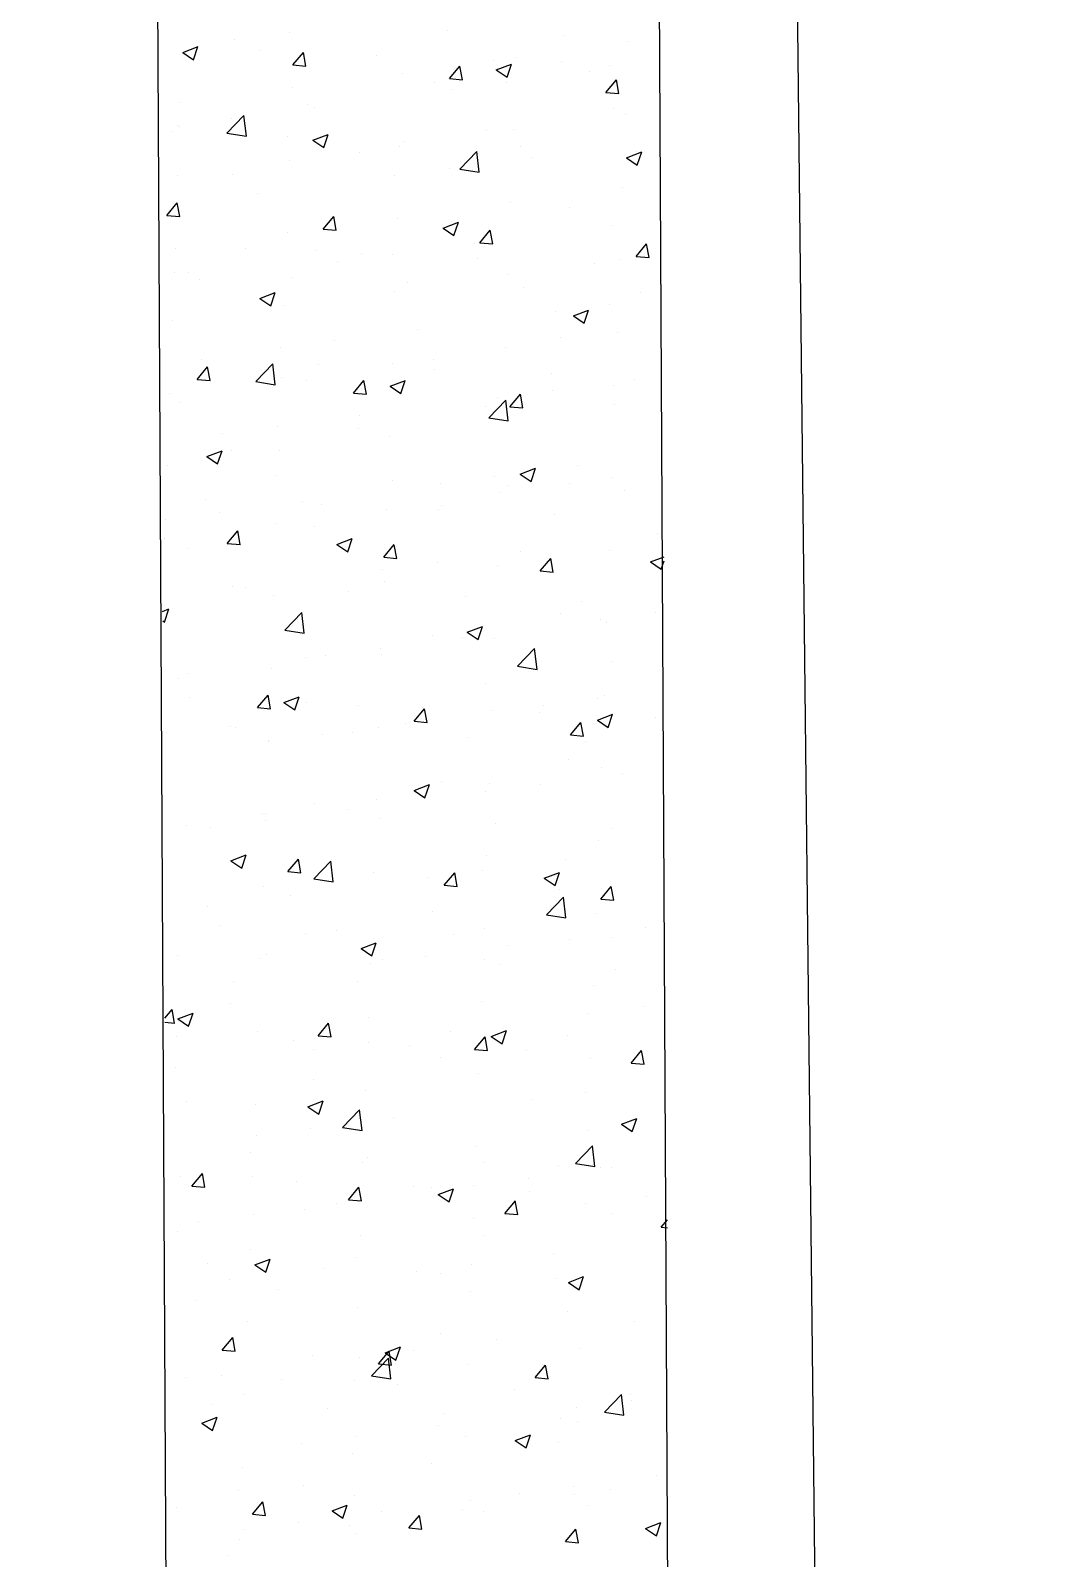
# Model space of a CAD drawing. Header units: millimetres. Extents: x 331487 to 517269, y 198509 to 399936.
# Drawn here: x 448969 to 449434, y 308605 to 309306 of the extents above; entities that cross this region are included whole.
import ezdxf

# ---------------------------------------------------------------- set-up
doc = ezdxf.new("R2010")
doc.units = ezdxf.units.MM
doc.header["$MEASUREMENT"] = 0
doc.layers.add('9th_plot boundry', color=1, linetype='Continuous')
doc.layers.add('COLUMN', color=6, linetype='Continuous')

msp = doc.modelspace()

# ---------------------------------------------------------------- linework, layer by layer
at = {"layer": '9th_plot boundry'}
msp.add_line((449434.36, 299006.31), (448946.56, 343103.61), dxfattribs=at)
msp.add_lwpolyline([(448946.56, 343103.61), (414422.19, 340817.12, 0.386106), (408845.58, 334960.71), (408845.58, 299960.71), (449434.36, 299006.31)], format="xyb", close=True, dxfattribs=at)
at = {"layer": 'COLUMN'}
for p, q in [((448972.92, 319477.32), (449064.32, 302244.54)), ((449202.92, 319478.51), (449294.35, 302239.01))]:
    msp.add_line(p, q, dxfattribs=at)
at = {"layer": 'COLUMN', "color": 2, "linetype": 'Continuous'}
for p, q in [((449062.2, 309301.34), (449062.2, 309301.34)), ((449087.23, 309304.64), (449087.23, 309304.64)), ((449159.73, 309305.44), (449159.73, 309305.44)), ((449213.11, 309303.18), (449213.11, 309303.18)), ((449242.5, 309300.45), (449242.5, 309300.45)), ((449038.39, 309295.55), (449045.4, 309298.24)), ((449038.39, 309295.55), (449043.37, 309292.19)), ((449043.37, 309292.19), (449045.39, 309298.23)), ((449074.05, 309296.51), (449074.05, 309296.51)), ((449088.93, 309289.81), (449093.75, 309295.56)), ((449094.9, 309289.28), (449093.75, 309295.55)), ((449127.43, 309294.26), (449127.43, 309294.26)), ((449180.81, 309292), (449180.81, 309292)), ((449191.16, 309293.4), (449191.16, 309293.4)), ((449212.03, 309291.62), (449212.03, 309291.62)), ((449088.93, 309289.81), (449094.91, 309289.29)), ((449139.22, 309285.91), (449139.22, 309285.91)), ((449160.66, 309283.54), (449165.48, 309289.28)), ((449166.63, 309283.01), (449165.47, 309289.28)), ((449182.11, 309287.54), (449189.11, 309290.23)), ((449182.11, 309287.54), (449187.08, 309284.18)), ((449187.08, 309284.18), (449189.11, 309290.23)), ((449224.86, 309286.78), (449224.86, 309286.78)), ((449234.2, 309289.75), (449234.2, 309289.75)), ((449088.71, 309279.5), (449088.71, 309279.5)), ((449153.71, 309281.61), (449153.71, 309281.61)), ((449160.66, 309283.54), (449166.63, 309283.01)), ((449161.96, 309278.5), (449161.96, 309278.5)), ((449186.99, 309281.8), (449186.99, 309281.8)), ((449232.38, 309277.26), (449237.2, 309283.01)), ((449238.36, 309276.73), (449237.2, 309283)), ((449037.36, 309272.46), (449037.36, 309272.46)), ((449095.39, 309271.6), (449095.39, 309271.6)), ((449232.38, 309277.26), (449238.36, 309276.74)), ((449058.68, 309258.6), (449066.47, 309266.72)), ((449060.93, 309265.2), (449060.93, 309265.2)), ((449067.58, 309257.22), (449066.47, 309266.71)), ((449098.8, 309270.19), (449098.8, 309270.19)), ((449235.99, 309269.66), (449235.99, 309269.66)), ((449241.28, 309267.16), (449241.28, 309267.16)), ((449033.07, 309259.12), (449033.07, 309259.12)), ((449035.89, 309261.9), (449035.89, 309261.9)), ((449037.07, 309261.59), (449037.07, 309261.59)), ((449058.68, 309258.6), (449067.58, 309257.22)), ((449086.45, 309256.86), (449086.45, 309256.86)), ((449098.09, 309255.29), (449105.09, 309257.97)), ((449103.06, 309251.93), (449105.08, 309257.97)), ((449177.67, 309259.65), (449177.67, 309259.65)), ((449189.94, 309260.11), (449189.94, 309260.11)), ((449098.09, 309255.29), (449103.06, 309251.93)), ((449119.35, 309249.64), (449119.35, 309249.64)), ((449138, 309252.62), (449138, 309252.62)), ((449139.83, 309254.61), (449139.83, 309254.61)), ((449165.41, 309242.05), (449173.2, 309250.16)), ((449174.3, 309240.67), (449173.2, 309250.16)), ((449193.22, 309252.35), (449193.22, 309252.35)), ((449241.8, 309247.28), (449248.8, 309249.97)), ((449246.6, 309250.09), (449246.6, 309250.09)), ((449246.77, 309243.92), (449248.8, 309249.96)), ((449087.49, 309246.22), (449087.49, 309246.22)), ((449198.56, 309247.34), (449198.56, 309247.34)), ((449241.8, 309247.28), (449246.77, 309243.92)), ((449036.15, 309239.17), (449036.15, 309239.17)), ((449061.04, 309239.63), (449061.04, 309239.63)), ((449135.65, 309239.06), (449135.65, 309239.06)), ((449160.68, 309242.35), (449160.68, 309242.35)), ((449165.41, 309242.04), (449174.3, 309240.66)), ((449072.49, 309230.74), (449072.49, 309230.74)), ((449240.07, 309233.87), (449240.07, 309233.87)), ((449031.08, 309220.87), (449035.9, 309226.61)), ((449034.62, 309225.76), (449034.62, 309225.76)), ((449037.05, 309220.34), (449035.9, 309226.61)), ((449188.72, 309226.83), (449188.72, 309226.83)), ((449215.86, 309224.66), (449215.86, 309224.66)), ((449031.08, 309220.87), (449037.06, 309220.35)), ((449102.8, 309214.59), (449107.63, 309220.34)), ((449102.8, 309214.59), (449108.78, 309214.07)), ((449108.78, 309214.06), (449107.62, 309220.33)), ((449136.78, 309219.33), (449136.78, 309219.33)), ((449157.54, 309214.65), (449157.54, 309214.65)), ((449157.78, 309215.02), (449164.78, 309217.71)), ((449157.78, 309215.02), (449162.75, 309211.67)), ((449162.75, 309211.67), (449164.77, 309217.71)), ((449235.4, 309216.21), (449235.4, 309216.21)), ((449086.27, 309212.93), (449086.27, 309212.93)), ((449172.25, 309207.9), (449172.25, 309207.9)), ((449174.53, 309208.32), (449179.35, 309214.06)), ((449174.53, 309208.32), (449180.51, 309207.79)), ((449180.51, 309207.79), (449179.35, 309214.06)), ((449246.26, 309202.04), (449251.08, 309207.79)), ((449252.23, 309201.51), (449251.08, 309207.78)), ((449034.93, 309205.88), (449034.93, 309205.88)), ((449066.98, 309205.76), (449066.98, 309205.76)), ((449099.23, 309204.64), (449099.23, 309204.64)), ((449120.36, 309203.51), (449120.36, 309203.51)), ((449134.38, 309202.91), (449134.38, 309202.91)), ((449173.74, 309201.25), (449173.74, 309201.25)), ((449238.85, 309200.58), (449238.85, 309200.58)), ((449246.26, 309202.04), (449252.23, 309201.52)), ((449034.68, 309194.58), (449034.68, 309194.58)), ((449040.91, 309194.63), (449040.91, 309194.63)), ((449109.34, 309199.62), (449109.34, 309199.62)), ((449187.51, 309193.54), (449187.51, 309193.54)), ((449227.12, 309198.99), (449227.12, 309198.99)), ((449046.19, 309191.3), (449046.19, 309191.3)), ((449088.06, 309192.33), (449088.06, 309192.33)), ((449141.44, 309190.07), (449141.44, 309190.07)), ((449194.83, 309187.82), (449194.83, 309187.82)), ((449073.75, 309182.77), (449080.76, 309185.46)), ((449073.75, 309182.77), (449078.73, 309179.42)), ((449078.72, 309179.42), (449080.75, 309185.46)), ((449085.06, 309179.64), (449085.06, 309179.64)), ((449135.57, 309186.04), (449135.57, 309186.04)), ((449234.13, 309180.07), (449234.13, 309180.07)), ((449248.21, 309185.56), (449248.21, 309185.56)), ((449033.71, 309172.6), (449033.71, 309172.6)), ((449209.1, 309176.77), (449209.1, 309176.77)), ((449217.47, 309174.76), (449224.47, 309177.45)), ((449217.47, 309174.76), (449222.44, 309171.41)), ((449222.44, 309171.41), (449224.47, 309177.45)), ((449145.94, 309168.46), (449145.94, 309168.46)), ((449237.64, 309167.29), (449237.64, 309167.29)), ((449083.03, 309160.18), (449083.03, 309160.18)), ((449108.07, 309163.47), (449108.07, 309163.47)), ((449186.29, 309160.25), (449186.29, 309160.25)), ((449211.73, 309164.99), (449211.73, 309164.99)), ((449047.08, 309154.93), (449047.08, 309154.93)), ((449071.94, 309144.64), (449079.73, 309152.75)), ((449080.83, 309143.25), (449079.73, 309152.75)), ((449100.46, 309152.67), (449100.46, 309152.67)), ((449134.35, 309152.75), (449134.35, 309152.75)), ((449153.42, 309154.98), (449153.42, 309154.98)), ((449044.95, 309145.65), (449049.77, 309151.39)), ((449044.95, 309145.65), (449050.93, 309145.13)), ((449050.93, 309145.12), (449049.77, 309151.39)), ((449071.94, 309144.63), (449080.83, 309143.25)), ((449083.84, 309146.35), (449083.84, 309146.35)), ((449095.1, 309144.97), (449095.1, 309144.97)), ((449116.68, 309139.37), (449121.5, 309145.12)), ((449122.65, 309138.84), (449121.5, 309145.11)), ((449133.44, 309142.51), (449140.45, 309145.2)), ((449138.42, 309139.15), (449140.44, 309145.2)), ((449153.85, 309150.42), (449153.85, 309150.42)), ((449207.23, 309148.16), (449207.23, 309148.16)), ((449245.7, 309145.61), (449245.7, 309145.61)), ((449032.5, 309139.31), (449032.5, 309139.31)), ((449116.68, 309139.37), (449122.66, 309138.85)), ((449133.44, 309142.51), (449138.42, 309139.15)), ((449188.41, 309133.1), (449193.23, 309138.84)), ((449194.38, 309132.57), (449193.22, 309138.84)), ((449207.82, 309140.63), (449207.82, 309140.63)), ((449235.7, 309143.03), (449235.7, 309143.03)), ((449036.78, 309134.96), (449036.78, 309134.96)), ((449177.38, 309133.02), (449177.38, 309133.02)), ((449178.67, 309128.08), (449186.46, 309136.2)), ((449182.79, 309137.33), (449182.79, 309137.33)), ((449187.56, 309126.7), (449186.45, 309136.2)), ((449188.41, 309133.1), (449194.38, 309132.58)), ((449236.42, 309134), (449236.42, 309134)), ((449081.76, 309124.03), (449081.76, 309124.03)), ((449119.63, 309129.02), (449119.63, 309129.02)), ((449178.66, 309128.08), (449187.56, 309126.7)), ((449185.08, 309126.96), (449185.08, 309126.96)), ((449056.73, 309120.74), (449056.73, 309120.74)), ((449119.06, 309123.01), (449119.06, 309123.01)), ((449133.14, 309119.46), (449133.14, 309119.46)), ((449049.42, 309110.26), (449056.42, 309112.94)), ((449049.42, 309110.26), (449054.4, 309106.9)), ((449054.39, 309106.9), (449056.42, 309112.94)), ((449060.74, 309113), (449060.74, 309113)), ((449082.63, 309113.06), (449082.63, 309113.06)), ((449031.28, 309106.02), (449031.28, 309106.02)), ((449193.14, 309102.25), (449200.14, 309104.94)), ((449198.11, 309098.89), (449200.13, 309104.93)), ((449219.39, 309106.17), (449219.39, 309106.17)), ((449080.99, 309101.58), (449080.99, 309101.58)), ((449134.37, 309099.32), (449134.37, 309099.32)), ((449156.48, 309097.89), (449156.48, 309097.89)), ((449181.52, 309101.19), (449181.52, 309101.19)), ((449187.76, 309097.06), (449187.76, 309097.06)), ((449193.14, 309102.25), (449198.11, 309098.89)), ((449215.57, 309098.03), (449215.57, 309098.03)), ((449235.2, 309100.71), (449235.2, 309100.71)), ((449048.69, 309090.4), (449048.69, 309090.4)), ((449093.33, 309089.58), (449093.33, 309089.58)), ((449183.86, 309093.67), (449183.86, 309093.67)), ((449241.14, 309094.81), (449241.14, 309094.81)), ((449055.45, 309084.59), (449055.45, 309084.59)), ((449102.08, 309088.14), (449102.08, 309088.14)), ((449131.92, 309086.17), (449131.92, 309086.17)), ((449155.46, 309085.89), (449155.46, 309085.89)), ((449157.25, 309088.02), (449157.25, 309088.02)), ((449208.84, 309083.63), (449208.84, 309083.63)), ((449030.42, 309081.29), (449030.42, 309081.29)), ((449058.83, 309070.43), (449063.65, 309076.17)), ((449064.8, 309069.9), (449063.65, 309076.17)), ((449081.41, 309079.77), (449081.41, 309079.77)), ((449098.93, 309078.01), (449098.93, 309078.01)), ((449256.24, 309075.05), (449256.24, 309075.05)), ((449030.07, 309072.73), (449030.07, 309072.73)), ((449040.61, 309068), (449040.61, 309068)), ((449058.83, 309070.43), (449064.81, 309069.91)), ((449109.11, 309069.99), (449116.11, 309072.68)), ((449109.11, 309069.99), (449114.09, 309066.64)), ((449114.08, 309066.64), (449116.11, 309072.68)), ((449130.55, 309064.15), (449135.38, 309069.9)), ((449136.53, 309063.63), (449135.37, 309069.89)), ((449130.55, 309064.15), (449136.53, 309063.63)), ((449155.21, 309061.75), (449155.21, 309061.75)), ((449193.08, 309066.73), (449193.08, 309066.73)), ((449202.28, 309057.88), (449207.1, 309063.62)), ((449208.26, 309057.35), (449207.1, 309063.62)), ((449233.99, 309067.42), (449233.99, 309067.42)), ((449252.83, 309061.99), (449259.07, 309064.38)), ((449252.83, 309061.99), (449257.8, 309058.63)), ((449257.8, 309058.63), (449259.08, 309062.47)), ((449130.18, 309058.45), (449130.18, 309058.45)), ((449182.64, 309060.38), (449182.64, 309060.38)), ((449202.28, 309057.88), (449208.26, 309057.36)), ((449061.1, 309050.74), (449061.1, 309050.74)), ((449067.02, 309050.14), (449067.02, 309050.14)), ((449080.19, 309046.48), (449080.19, 309046.48)), ((449114.48, 309048.49), (449114.48, 309048.49)), ((449130.7, 309052.88), (449130.7, 309052.88)), ((449029.2, 309039.32), (449032.09, 309040.43)), ((449030.06, 309034.39), (449032.09, 309040.43)), ((449167.86, 309046.23), (449167.86, 309046.23)), ((449221.24, 309043.98), (449221.24, 309043.98)), ((449029.22, 309034.95), (449030.07, 309034.39)), ((449085.2, 309030.67), (449092.99, 309038.79)), ((449094.09, 309029.29), (449092.99, 309038.79)), ((449211.44, 309038.36), (449211.44, 309038.36)), ((449229.93, 309035.6), (449229.93, 309035.6)), ((449232.77, 309034.13), (449232.77, 309034.13)), ((449254.96, 309038.9), (449254.96, 309038.9)), ((449085.2, 309030.67), (449094.09, 309029.29)), ((449153.12, 309028.35), (449153.12, 309028.35)), ((449166.78, 309027.29), (449166.78, 309027.29)), ((449168.8, 309029.73), (449175.81, 309032.42)), ((449168.8, 309029.73), (449173.78, 309026.38)), ((449173.77, 309026.38), (449175.8, 309032.42)), ((449181.43, 309027.09), (449181.43, 309027.09)), ((449103.87, 309019.01), (449103.87, 309019.01)), ((449128.9, 309022.3), (449128.9, 309022.3)), ((449129.49, 309019.59), (449129.49, 309019.59)), ((449191.92, 309014.12), (449199.71, 309022.24)), ((449200.82, 309012.74), (449199.71, 309022.23)), ((449078.98, 309013.19), (449078.98, 309013.19)), ((449094.8, 309018.34), (449094.8, 309018.34)), ((449191.92, 309014.12), (449200.82, 309012.74)), ((449235.4, 309016.4), (449235.4, 309016.4)), ((449036.48, 309008.33), (449036.48, 309008.33)), ((449040.71, 309010.69), (449040.71, 309010.69)), ((449177.08, 309006.39), (449177.08, 309006.39)), ((449041.62, 308999.64), (449041.62, 308999.64)), ((449072.7, 308995.21), (449077.52, 309000.96)), ((449078.68, 308994.68), (449077.52, 309000.95)), ((449084.78, 308997.48), (449091.78, 309000.17)), ((449084.78, 308997.48), (449089.76, 308994.12)), ((449089.75, 308994.12), (449091.78, 309000.17)), ((449228.66, 308999.46), (449228.66, 308999.46)), ((449231.56, 309000.84), (449231.56, 309000.84)), ((449072.7, 308995.21), (449078.68, 308994.69)), ((449095, 308997.39), (449095, 308997.39)), ((449118.76, 308996.38), (449118.76, 308996.38)), ((449144.43, 308988.94), (449149.25, 308994.68)), ((449148.39, 308995.13), (449148.39, 308995.13)), ((449150.4, 308988.41), (449149.25, 308994.67)), ((449180.21, 308993.8), (449180.21, 308993.8)), ((449201.77, 308992.88), (449201.77, 308992.88)), ((449203.62, 308996.16), (449203.62, 308996.16)), ((449228.49, 308989.47), (449235.5, 308992.16)), ((449233.47, 308986.11), (449235.49, 308992.16)), ((449255.15, 308990.62), (449255.15, 308990.62)), ((449060.45, 308986.37), (449060.45, 308986.37)), ((449062.71, 308986.21), (449062.71, 308986.21)), ((449116.09, 308983.96), (449116.09, 308983.96)), ((449128.27, 308986.3), (449128.27, 308986.3)), ((449140.47, 308987.85), (449140.47, 308987.85)), ((449144.43, 308988.94), (449150.41, 308988.41)), ((449216.16, 308982.66), (449220.98, 308988.41)), ((449222.13, 308982.13), (449220.97, 308988.4)), ((449228.49, 308989.47), (449233.47, 308986.12)), ((449077.56, 308979.57), (449077.56, 308979.57)), ((449077.76, 308979.9), (449077.76, 308979.9)), ((449102.6, 308982.86), (449102.6, 308982.86)), ((449169.47, 308981.7), (449169.47, 308981.7)), ((449216.16, 308982.66), (449222.13, 308982.14)), ((449222.85, 308979.45), (449222.85, 308979.45)), ((449215.27, 308971.4), (449215.27, 308971.4)), ((449230.34, 308967.55), (449230.34, 308967.55)), ((449240.22, 308965), (449240.22, 308965)), ((449144.47, 308957.22), (449151.47, 308959.91)), ((449144.47, 308957.22), (449149.45, 308953.86)), ((449149.44, 308953.86), (449151.47, 308959.9)), ((449156.96, 308961.39), (449156.96, 308961.39)), ((449177.32, 308956.72), (449177.32, 308956.72)), ((449179, 308960.51), (449179, 308960.51)), ((449202.35, 308960.02), (449202.35, 308960.02)), ((449098.64, 308951.38), (449098.64, 308951.38)), ((449114.16, 308948.41), (449114.16, 308948.41)), ((449127.06, 308953.01), (449127.06, 308953.01)), ((449040.32, 308941.37), (449040.32, 308941.37)), ((449075.11, 308946.56), (449075.11, 308946.56)), ((449076.29, 308943.42), (449076.29, 308943.42)), ((449076.55, 308946.61), (449076.55, 308946.61)), ((449128.49, 308944.3), (449128.49, 308944.3)), ((449181.87, 308942.05), (449181.87, 308942.05)), ((449051.25, 308940.13), (449051.25, 308940.13)), ((449235.26, 308939.79), (449235.26, 308939.79)), ((449060.45, 308924.96), (449067.45, 308927.65)), ((449065.42, 308921.61), (449067.45, 308927.65)), ((449229.12, 308934.26), (449229.12, 308934.26)), ((449060.45, 308924.96), (449065.42, 308921.61)), ((449086.58, 308919.99), (449091.4, 308925.74)), ((449092.55, 308919.46), (449091.4, 308925.73)), ((449098.46, 308916.71), (449106.25, 308924.83)), ((449107.35, 308915.33), (449106.24, 308924.82)), ((449176.04, 308920.58), (449176.04, 308920.58)), ((449177.78, 308927.22), (449177.78, 308927.22)), ((449213.92, 308925.56), (449213.92, 308925.56)), ((449086.58, 308919.99), (449092.56, 308919.47)), ((449098.46, 308916.7), (449107.35, 308915.33)), ((449125.84, 308919.72), (449125.84, 308919.72)), ((449151.01, 308917.28), (449151.01, 308917.28)), ((449158.3, 308913.72), (449163.13, 308919.46)), ((449158.3, 308913.72), (449164.28, 308913.19)), ((449164.28, 308913.19), (449163.12, 308919.46)), ((449204.16, 308916.96), (449211.16, 308919.64)), ((449204.16, 308916.96), (449209.14, 308913.6)), ((449209.13, 308913.6), (449211.16, 308919.64)), ((449075.33, 308913.32), (449075.33, 308913.32)), ((449087.85, 308908.97), (449087.85, 308908.97)), ((449205.18, 308900.16), (449212.97, 308908.27)), ((449211.15, 308911.73), (449211.15, 308911.73)), ((449214.07, 308898.77), (449212.97, 308908.27)), ((449230.03, 308907.44), (449234.85, 308913.19)), ((449230.03, 308907.44), (449236.01, 308906.92)), ((449236.01, 308906.91), (449234.85, 308913.18)), ((449049.98, 308903.98), (449049.98, 308903.98)), ((449152.83, 308901.72), (449152.83, 308901.72)), ((449205.18, 308900.15), (449214.07, 308898.77)), ((449227.91, 308900.97), (449227.91, 308900.97)), ((449055.64, 308895.46), (449055.64, 308895.46)), ((449109.02, 308893.2), (449109.02, 308893.2)), ((449176.56, 308893.93), (449176.56, 308893.93)), ((449250.77, 308894.44), (449250.77, 308894.44)), ((449094.51, 308891.71), (449094.51, 308891.71)), ((449120.14, 308884.7), (449127.14, 308887.39)), ((449124.62, 308886.43), (449124.62, 308886.43)), ((449125.11, 308881.35), (449127.14, 308887.39)), ((449162.4, 308890.95), (449162.4, 308890.95)), ((449187.61, 308886.12), (449187.61, 308886.12)), ((449215.78, 308888.69), (449215.78, 308888.69)), ((449235.11, 308889.78), (449235.11, 308889.78)), ((449036.19, 308881.7), (449036.19, 308881.7)), ((449074.11, 308880.03), (449074.11, 308880.03)), ((449076.72, 308882.03), (449076.72, 308882.03)), ((449120.14, 308884.7), (449125.11, 308881.35)), ((449130.1, 308879.77), (449130.1, 308879.77)), ((449149.74, 308881.14), (449149.74, 308881.14)), ((449176.79, 308879.77), (449176.79, 308879.77)), ((449124.7, 308877.84), (449124.7, 308877.84)), ((449183.49, 308877.52), (449183.49, 308877.52)), ((449236.87, 308875.26), (449236.87, 308875.26)), ((449061.55, 308869.53), (449061.55, 308869.53)), ((449118.47, 308869.75), (449118.47, 308869.75)), ((449226.69, 308867.68), (449226.69, 308867.68)), ((449060.15, 308859.74), (449060.15, 308859.74)), ((449175.35, 308860.64), (449175.35, 308860.64)), ((449249.49, 308858.29), (449249.49, 308858.29)), ((449030.16, 308852.76), (449033.55, 308856.79)), ((449030.17, 308850.92), (449034.71, 308850.52)), ((449034.7, 308850.52), (449033.55, 308856.79)), ((449036.12, 308852.45), (449043.12, 308855.14)), ((449036.12, 308852.45), (449041.09, 308849.09)), ((449041.09, 308849.09), (449043.12, 308855.14)), ((449100.45, 308844.77), (449105.27, 308850.52)), ((449106.43, 308844.24), (449105.27, 308850.51)), ((449123.41, 308853.14), (449123.41, 308853.14)), ((449224.46, 308855), (449224.46, 308855)), ((449035.74, 308844.63), (449035.74, 308844.63)), ((449072.9, 308846.74), (449072.9, 308846.74)), ((449100.45, 308844.77), (449106.43, 308844.25)), ((449161.3, 308846.68), (449161.3, 308846.68)), ((449172.18, 308838.5), (449177, 308844.24)), ((449178.16, 308837.97), (449177, 308844.24)), ((449179.83, 308844.44), (449186.83, 308847.13)), ((449179.83, 308844.44), (449184.81, 308841.09)), ((449184.8, 308841.08), (449186.83, 308847.13)), ((449214.98, 308844.77), (449214.98, 308844.77)), ((449089.12, 308842.37), (449089.12, 308842.37)), ((449098.4, 308838.4), (449098.4, 308838.4)), ((449123.43, 308841.69), (449123.43, 308841.69)), ((449142.51, 308840.12), (449142.51, 308840.12)), ((449172.18, 308838.5), (449178.16, 308837.97)), ((449195.89, 308837.86), (449195.89, 308837.86)), ((449243.91, 308832.22), (449248.73, 308837.97)), ((449249.88, 308831.69), (449248.73, 308837.96)), ((449035.24, 308830.08), (449035.24, 308830.08)), ((449156.66, 308834.76), (449156.66, 308834.76)), ((449225.48, 308834.39), (449225.48, 308834.39)), ((449243.91, 308832.22), (449249.88, 308831.7)), ((449249.27, 308835.61), (449249.27, 308835.61)), ((449098.34, 308824.75), (449098.34, 308824.75)), ((449174.13, 308827.35), (449174.13, 308827.35)), ((449122.19, 308819.86), (449122.19, 308819.86)), ((449198.15, 308815.55), (449198.15, 308815.55)), ((449223.19, 308818.85), (449223.19, 308818.85)), ((449040.02, 308814.74), (449040.02, 308814.74)), ((449071.68, 308813.45), (449071.68, 308813.45)), ((449095.81, 308812.19), (449102.81, 308814.88)), ((449095.81, 308812.19), (449100.78, 308808.83)), ((449100.78, 308808.83), (449102.81, 308814.87)), ((449111.72, 308802.74), (449119.51, 308810.86)), ((449120.61, 308801.36), (449119.5, 308810.86)), ((449097.12, 308802.25), (449097.12, 308802.25)), ((449111.71, 308802.74), (449120.61, 308801.36)), ((449135, 308807.24), (449135, 308807.24)), ((449239.52, 308804.18), (449246.52, 308806.87)), ((449239.52, 308804.18), (449244.5, 308800.82)), ((449244.49, 308800.82), (449246.52, 308806.87)), ((449072.09, 308798.96), (449072.09, 308798.96)), ((449218.44, 308786.19), (449226.23, 308794.31)), ((449224.26, 308801.1), (449224.26, 308801.1)), ((449227.33, 308784.81), (449226.23, 308794.31)), ((449069.65, 308791.27), (449069.65, 308791.27)), ((449123.03, 308789.02), (449123.03, 308789.02)), ((449172.92, 308794.06), (449172.92, 308794.06)), ((449042.6, 308775.83), (449047.42, 308781.57)), ((449048.58, 308775.3), (449047.42, 308781.57)), ((449120.98, 308786.57), (449120.98, 308786.57)), ((449176.41, 308786.76), (449176.41, 308786.76)), ((449210.85, 308785.1), (449210.85, 308785.1)), ((449218.44, 308786.19), (449227.33, 308784.81)), ((449229.8, 308784.51), (449229.8, 308784.51)), ((449234.75, 308784.39), (449234.75, 308784.39)), ((449037.35, 308780.1), (449037.35, 308780.1)), ((449042.6, 308775.83), (449048.58, 308775.31)), ((449070.47, 308780.16), (449070.47, 308780.16)), ((449090.73, 308777.84), (449090.73, 308777.84)), ((449114.33, 308769.55), (449119.15, 308775.3)), ((449120.3, 308769.02), (449119.15, 308775.29)), ((449144.12, 308775.59), (449144.12, 308775.59)), ((449152.53, 308775.09), (449152.53, 308775.09)), ((449155.5, 308771.93), (449162.5, 308774.61)), ((449160.47, 308768.57), (449162.5, 308774.61)), ((449171.84, 308776.11), (449171.84, 308776.11)), ((449196.88, 308779.41), (449196.88, 308779.41)), ((449197.5, 308773.33), (449197.5, 308773.33)), ((449108.69, 308767.8), (449108.69, 308767.8)), ((449114.33, 308769.55), (449120.31, 308769.03)), ((449155.5, 308771.93), (449160.47, 308768.57)), ((449186.06, 308763.28), (449190.88, 308769.02)), ((449192.03, 308762.75), (449190.87, 308769.02)), ((449223.04, 308767.82), (449223.04, 308767.82)), ((449250.88, 308771.07), (449250.88, 308771.07)), ((449045.78, 308759.52), (449045.78, 308759.52)), ((449070.82, 308762.81), (449070.82, 308762.81)), ((449094.21, 308765.08), (449094.21, 308765.08)), ((449171.7, 308760.77), (449171.7, 308760.77)), ((449186.06, 308763.28), (449192.03, 308762.75)), ((449234.81, 308763.15), (449234.81, 308763.15)), ((449257.78, 308757), (449260.65, 308760.42)), ((449035.89, 308755.07), (449035.89, 308755.07)), ((449119.76, 308753.28), (449119.76, 308753.28)), ((449176.49, 308753.14), (449176.49, 308753.14)), ((449257.78, 308757), (449260.66, 308756.75)), ((449069.25, 308746.87), (449069.25, 308746.87)), ((449049.75, 308740.44), (449049.75, 308740.44)), ((449071.48, 308739.67), (449078.48, 308742.36)), ((449071.48, 308739.67), (449076.45, 308736.32)), ((449076.45, 308736.32), (449078.48, 308742.36)), ((449118.17, 308743.13), (449118.17, 308743.13)), ((449170.57, 308739.97), (449170.57, 308739.97)), ((449208.44, 308744.95), (449208.44, 308744.95)), ((449059.86, 308733.12), (449059.86, 308733.12)), ((449103.14, 308738.19), (449103.14, 308738.19)), ((449145.54, 308736.67), (449145.54, 308736.67)), ((449156.52, 308735.93), (449156.52, 308735.93)), ((449209.9, 308733.68), (449209.9, 308733.68)), ((449215.19, 308731.66), (449222.19, 308734.35)), ((449215.19, 308731.66), (449220.16, 308728.31)), ((449220.16, 308728.31), (449222.19, 308734.35)), ((449221.83, 308734.53), (449221.83, 308734.53)), ((449082.38, 308728.36), (449082.38, 308728.36)), ((449170.48, 308727.48), (449170.48, 308727.48)), ((449044.51, 308723.37), (449044.51, 308723.37)), ((449118.54, 308719.99), (449118.54, 308719.99)), ((449214.68, 308718.14), (449214.68, 308718.14)), ((449068.03, 308713.59), (449068.03, 308713.59)), ((449245.29, 308713.83), (449245.29, 308713.83)), ((449056.48, 308700.61), (449061.3, 308706.35)), ((449062.45, 308700.08), (449061.3, 308706.35)), ((449156.37, 308708.13), (449156.37, 308708.13)), ((449182.14, 308705.51), (449182.14, 308705.51)), ((449056.48, 308700.61), (449062.46, 308700.09)), ((449098.05, 308698.12), (449098.05, 308698.12)), ((449119.23, 308697.23), (449119.23, 308697.23)), ((449124.97, 308688.78), (449132.76, 308696.9)), ((449128.2, 308694.33), (449133.03, 308700.08)), ((449131.17, 308699.41), (449138.17, 308702.1)), ((449131.17, 308699.41), (449136.14, 308696.06)), ((449133.87, 308687.4), (449132.76, 308696.9)), ((449134.18, 308693.8), (449133.02, 308700.07)), ((449136.14, 308696.05), (449138.17, 308702.1)), ((449144.26, 308700.53), (449144.26, 308700.53)), ((449220.61, 308701.24), (449220.61, 308701.24)), ((449128.2, 308694.33), (449134.18, 308693.81)), ((449169.27, 308694.2), (449169.27, 308694.2)), ((449199.93, 308688.06), (449204.75, 308693.8)), ((449205.91, 308687.53), (449204.75, 308693.8)), ((449039.73, 308688.11), (449039.73, 308688.11)), ((449056.08, 308688.92), (449056.08, 308688.92)), ((449083.66, 308687.09), (449083.66, 308687.09)), ((449117.33, 308686.7), (449117.33, 308686.7)), ((449124.97, 308688.78), (449133.87, 308687.4)), ((449137.05, 308684.83), (449137.05, 308684.83)), ((449190.43, 308682.58), (449190.43, 308682.58)), ((449199.93, 308688.06), (449205.91, 308687.54)), ((449051.37, 308675.91), (449051.37, 308675.91)), ((449066.82, 308680.3), (449066.82, 308680.3)), ((449231.7, 308672.23), (449239.49, 308680.35)), ((449240.59, 308670.85), (449239.48, 308680.34)), ((449243.81, 308680.32), (449243.81, 308680.32)), ((449244.02, 308677.68), (449244.02, 308677.68)), ((449047.15, 308667.16), (449054.15, 308669.85)), ((449052.12, 308663.8), (449054.14, 308669.84)), ((449104.75, 308673.65), (449104.75, 308673.65)), ((449158.13, 308671.4), (449158.13, 308671.4)), ((449211.51, 308669.14), (449211.51, 308669.14)), ((449218.99, 308674.39), (449218.99, 308674.39)), ((449231.7, 308672.23), (449240.59, 308670.85)), ((449047.15, 308667.16), (449052.12, 308663.8)), ((449155.83, 308666.07), (449155.83, 308666.07)), ((449190.86, 308659.15), (449197.86, 308661.84)), ((449195.83, 308655.79), (449197.86, 308661.84)), ((449219.4, 308667.95), (449219.4, 308667.95)), ((449092.92, 308657.79), (449092.92, 308657.79)), ((449117.96, 308661.09), (449117.96, 308661.09)), ((449168.05, 308660.91), (449168.05, 308660.91)), ((449190.86, 308659.15), (449195.83, 308655.79)), ((449210.56, 308658.47), (449210.56, 308658.47)), ((449116.11, 308653.41), (449116.11, 308653.41)), ((449152.24, 308648.46), (449152.24, 308648.46)), ((449065.6, 308647.01), (449065.6, 308647.01)), ((449255.59, 308643.23), (449255.59, 308643.23)), ((449063.77, 308636.26), (449063.77, 308636.26)), ((449093.92, 308638.45), (449093.92, 308638.45)), ((449117.15, 308634), (449117.15, 308634)), ((449192.68, 308634.94), (449192.68, 308634.94)), ((449217.71, 308638.24), (449217.71, 308638.24)), ((449218.18, 308634.66), (449218.18, 308634.66)), ((449234.52, 308636.52), (449234.52, 308636.52)), ((449035.6, 308628.44), (449035.6, 308628.44)), ((449070.35, 308625.39), (449075.17, 308631.13)), ((449076.33, 308624.86), (449075.17, 308631.13)), ((449106.84, 308626.9), (449113.84, 308629.58)), ((449106.84, 308626.9), (449111.81, 308623.54)), ((449111.81, 308623.54), (449113.84, 308629.58)), ((449129.52, 308626.63), (449129.52, 308626.63)), ((449166.84, 308627.62), (449166.84, 308627.62)), ((449170.53, 308631.75), (449170.53, 308631.75)), ((449176.2, 308626.51), (449176.2, 308626.51)), ((449223.91, 308629.49), (449223.91, 308629.49)), ((449070.35, 308625.39), (449076.33, 308624.87)), ((449091.65, 308621.64), (449091.65, 308621.64)), ((449114.9, 308620.12), (449114.9, 308620.12)), ((449142.08, 308619.11), (449146.9, 308624.86)), ((449148.05, 308618.59), (449146.9, 308624.85)), ((449250.55, 308618.89), (449257.55, 308621.57)), ((449255.52, 308615.53), (449257.55, 308621.57)), ((449064.39, 308613.72), (449064.39, 308613.72)), ((449066.62, 308618.35), (449066.62, 308618.35)), ((449117.88, 308616.5), (449117.88, 308616.5)), ((449142.08, 308619.11), (449148.06, 308618.59)), ((449213.81, 308612.84), (449218.63, 308618.58)), ((449213.81, 308612.84), (449219.78, 308612.32)), ((449219.78, 308612.31), (449218.62, 308618.58)), ((449250.55, 308618.89), (449255.52, 308615.53)), ((449059.56, 308606.49), (449059.56, 308606.49))]:
    msp.add_line(p, q, dxfattribs=at)
at = {"layer": 'COLUMN'}
msp.add_arc((438443.45, 311612.51), 10658.26, 298.482975, 358.124048, dxfattribs=at)

doc.saveas('drawing.dxf')
